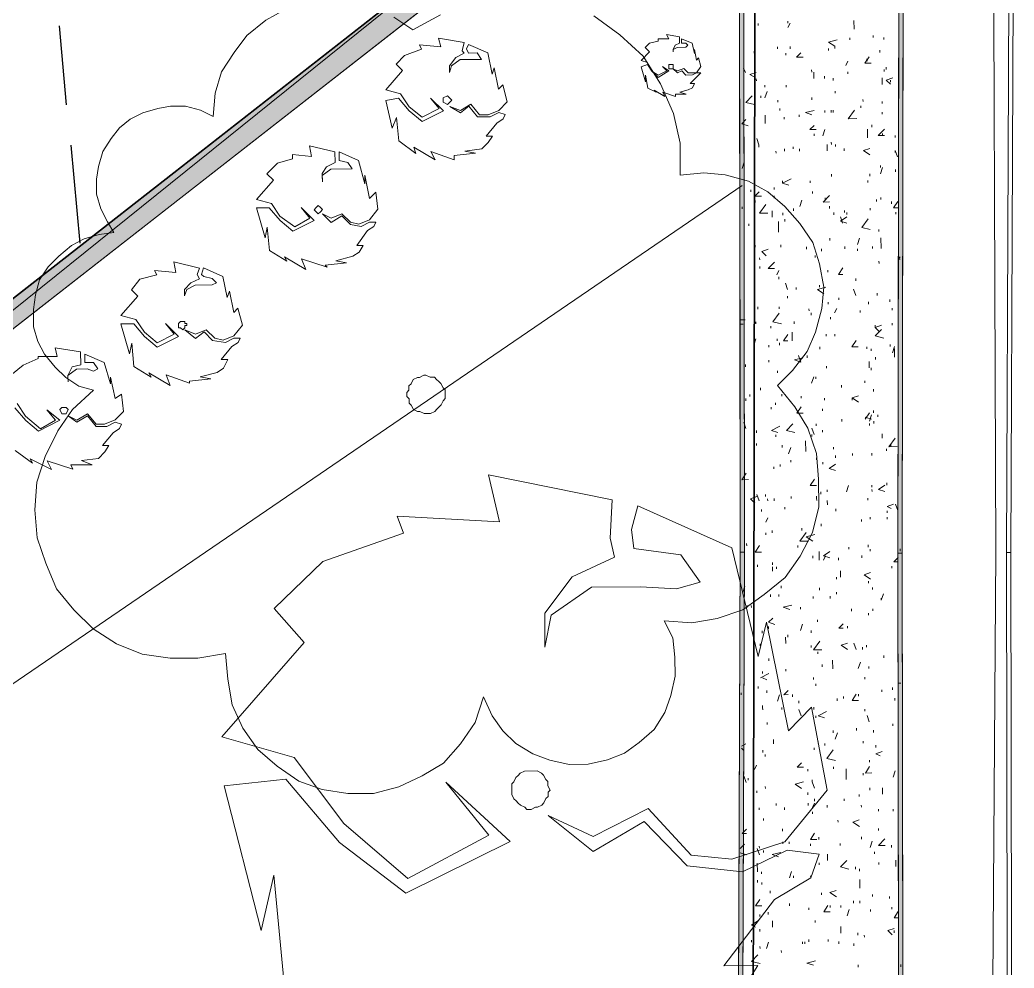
# Model space of a CAD drawing. Header units: inches. Extents: x -5728 to 15181, y 9834 to 15140.
# Drawn here: x 6391.4 to 6764.8, y 13265.7 to 13621.6 of the extents above; entities that cross this region are included whole.
import ezdxf

# ---------------------------------------------------------------- set-up
doc = ezdxf.new("R2010")
doc.units = ezdxf.units.IN
doc.header["$MEASUREMENT"] = 0
doc.linetypes.add('IMPORT-DASHEDX2 _4_', pattern=[0.1125, 0.075, -0.0375])
for name, color, linetype, lineweight in [('PDF_Geometry', 1, 'Continuous', 9), ('PDF_Solid Fills', 1, 'Continuous', 9), ('site plan converted for PDF_dwg', 1, 'Continuous', 9)]:
    doc.layers.add(name, color=color, linetype=linetype, lineweight=lineweight)

# ---------------------------------------------------------------- blocks, each defined once
blk = doc.blocks.new('site plan converted for PDF_dwg-1480341-SITE PLAN')
at = {"layer": 'PDF_Solid Fills'}
for points in [[(4541.72, 3541.8), (4543.32, 3541.8), (4544.92, 3841), (4543.32, 3841), (4542.03, 3599)], [(4600.92, 3541), (4602.52, 3541), (4604.92, 3838.6), (4603.32, 3838.6), (4601.38, 3598.6)], [(4538.52, 3241), (4540.12, 3241), (4543.32, 3541.8), (4541.72, 3541.8), (4538.85, 3271.89)], [(4599.32, 3239.4), (4600.92, 3239.4), (4602.52, 3541), (4600.92, 3541), (4599.49, 3271.49)]]:
    blk.add_hatch(color=147, dxfattribs=at).paths.add_polyline_path(points, flags=0)
at = {"layer": 'PDF_Solid Fills', "lineweight": 15}
for points in [[(3947.32, 3390.6), (3961.72, 3390.6), (4472.12, 3795.4), (4010.06, 3438.99)], [(3961.72, 3390.6), (4472.12, 3795.4), (4487.32, 3795.4), (4024.43, 3438.9)]]:
    blk.add_hatch(color=155, dxfattribs=at).paths.add_polyline_path(points, flags=0)
at = {"layer": 'PDF_Geometry', "color": 165, "lineweight": 25}
for p, q in [((4287.32, 3741), (4289.72, 3711.4)), ((4291.32, 3696.2), (4294.52, 3659.4))]:
    blk.add_line(p, q, dxfattribs=at)
at = {"layer": 'PDF_Geometry', "color": 155, "lineweight": 15}
for p, q in [((4560.92, 3741), (4560.92, 3740.2)), ((4585.72, 3737.8), (4585.72, 3741)), ((4549.72, 3740.2), (4549.72, 3739.4)), ((4560.92, 3738.6), (4561.72, 3740.2)), ((4584.12, 3734.6), (4584.12, 3733.8)), ((4592.92, 3735.4), (4592.92, 3734.6)), ((4596.92, 3734.6), (4596.92, 3733.8)), ((4548.12, 3729.8), (4548.12, 3729)), ((4556.92, 3731.4), (4556.92, 3730.6)), ((4561.72, 3731.4), (4561.72, 3730.6)), ((4576.12, 3730.6), (4576.12, 3729.8)), ((4595.32, 3729.8), (4595.32, 3729)), ((4560.12, 3729), (4560.12, 3728.2)), ((4582.52, 3724.2), (4583.32, 3725.8)), ((4590.52, 3726.6), (4590.52, 3725.8)), ((4544.92, 3721.8), (4544.12, 3723.4)), ((4569.72, 3722.6), (4569.72, 3721.8)), ((4596.92, 3722.6), (4596.92, 3721.8)), ((4597.72, 3723.4), (4597.72, 3722.6)), ((4548.92, 3719.4), (4548.92, 3718.6)), ((4570.52, 3719.4), (4570.52, 3721.8)), ((4574.52, 3720.2), (4574.52, 3719.4)), ((4577.72, 3719.4), (4577.72, 3718.6)), ((4583.32, 3721.8), (4583.32, 3721)), ((4596.12, 3717), (4596.12, 3719.4)), ((4599.32, 3718.6), (4599.32, 3717.8)), ((4552.12, 3717), (4552.12, 3716.2)), ((4552.12, 3712.2), (4552.92, 3714.6)), ((4560.12, 3717), (4560.12, 3716.2)), ((4578.52, 3714.6), (4578.52, 3713.8)), ((4550.52, 3713), (4550.52, 3712.2)), ((4556.92, 3711.4), (4556.92, 3710.6)), ((4569.72, 3712.2), (4569.72, 3711.4)), ((4588.92, 3711.4), (4588.92, 3710.6)), ((4557.72, 3708.2), (4557.72, 3707.4)), ((4574.52, 3707.4), (4574.52, 3706.6)), ((4576.92, 3707.4), (4576.92, 3706.6)), ((4577.72, 3707.4), (4577.72, 3706.6)), ((4588.12, 3709), (4588.12, 3708.2)), ((4596.12, 3710.6), (4596.12, 3709.8)), ((4552.12, 3702.6), (4552.12, 3705.8)), ((4559.32, 3705), (4559.32, 3704.2)), ((4564.92, 3705.8), (4564.92, 3705)), ((4596.12, 3706.6), (4596.12, 3705.8)), ((4573.72, 3697.8), (4574.52, 3700.2)), ((4590.52, 3697), (4590.52, 3700.2)), ((4592.12, 3701.8), (4592.12, 3701)), ((4570.52, 3698.6), (4570.52, 3697.8)), ((4596.12, 3698.6), (4596.12, 3697.8)), ((4600.92, 3697.8), (4600.92, 3697)), ((4556.12, 3692.2), (4556.12, 3691.4)), ((4559.32, 3693), (4559.32, 3692.2)), ((4562.52, 3693.8), (4562.52, 3693)), ((4564.92, 3693), (4564.92, 3692.2)), ((4575.32, 3692.2), (4575.32, 3694.6)), ((4576.92, 3695.4), (4576.92, 3694.6)), ((4578.52, 3694.6), (4578.52, 3693.8)), ((4581.72, 3693), (4581.72, 3692.2)), ((4543.32, 3685.8), (4544.12, 3688.2)), ((4595.32, 3686.6), (4595.32, 3685.8)), ((4595.32, 3683.4), (4596.12, 3685.8)), ((4600.92, 3685), (4600.92, 3684.2)), ((4558.52, 3681), (4558.52, 3680.2)), ((4568.92, 3681), (4568.92, 3680.2)), ((4576.92, 3683.4), (4576.92, 3682.6)), ((4590.52, 3681), (4590.52, 3680.2)), ((4591.32, 3683.4), (4591.32, 3682.6)), ((4543.32, 3679.4), (3114.52, 2717.8)), ((4546.52, 3677.8), (4546.52, 3677)), ((4555.32, 3678.6), (4555.32, 3677.8)), ((4548.12, 3673.8), (4548.12, 3673)), ((4555.32, 3675.4), (4555.32, 3674.6)), ((4564.92, 3671.4), (4565.72, 3673.8)), ((4569.72, 3677), (4569.72, 3676.2)), ((4574.52, 3674.6), (4574.52, 3673.8)), ((4593.72, 3673.8), (4593.72, 3673)), ((4595.32, 3674.6), (4595.32, 3673.8)), ((4543.32, 3671.4), (4543.32, 3670.6)), ((4554.52, 3667.4), (4554.52, 3669.8)), ((4562.52, 3670.6), (4562.52, 3669.8)), ((4576.12, 3671.4), (4576.12, 3670.6)), ((4581.72, 3669.8), (4581.72, 3669)), ((4591.32, 3670.6), (4591.32, 3669.8)), ((4599.32, 3673), (4599.32, 3672.2)), ((4558.52, 3669), (4558.52, 3668.2)), ((4559.32, 3666.6), (4559.32, 3665.8)), ((4577.72, 3669), (4577.72, 3668.2)), ((4580.92, 3665), (4580.12, 3667.4)), ((4582.52, 3669), (4582.52, 3668.2)), ((4600.92, 3669), (4600.92, 3668.2)), ((4545.72, 3665), (4545.72, 3664.2)), ((4594.52, 3662.6), (4594.52, 3661.8)), ((4576.12, 3659.4), (4576.12, 3658.6)), ((4586.52, 3657), (4587.32, 3659.4)), ((4595.32, 3655.4), (4595.32, 3659.4)), ((4548.12, 3657), (4548.12, 3656.2)), ((4557.72, 3657), (4557.72, 3656.2)), ((4567.32, 3656.2), (4567.32, 3655.4)), ((4572.92, 3655.4), (4572.92, 3654.6)), ((4581.72, 3656.2), (4581.72, 3655.4)), ((4586.52, 3655.4), (4586.52, 3654.6)), ((4592.12, 3656.2), (4592.12, 3655.4)), ((4595.32, 3657.8), (4595.32, 3657)), ((4549.72, 3652.2), (4549.72, 3651.4)), ((4570.52, 3653), (4570.52, 3652.2)), ((4549.72, 3649), (4549.72, 3648.2)), ((4556.12, 3645.8), (4556.92, 3647.4)), ((4575.32, 3647.4), (4575.32, 3646.6)), ((4594.52, 3650.6), (4594.52, 3649.8)), ((4556.92, 3645), (4556.92, 3644.2)), ((4585.72, 3644.2), (4585.72, 3643.4)), ((4560.12, 3640.2), (4559.32, 3642.6)), ((4563.32, 3641), (4563.32, 3640.2)), ((4572.12, 3641.8), (4572.12, 3641)), ((4585.72, 3637.8), (4584.92, 3640.2)), ((4560.12, 3637.8), (4560.12, 3637)), ((4579.32, 3637), (4579.32, 3636.2)), ((4593.72, 3638.6), (4593.72, 3637.8)), ((4598.52, 3636.2), (4598.52, 3635.4)), ((4548.92, 3633.8), (4548.92, 3633)), ((4556.92, 3633.8), (4556.92, 3633)), ((4568.12, 3633), (4568.12, 3632.2)), ((4575.32, 3635.4), (4575.32, 3634.6)), ((4577.72, 3631.4), (4578.52, 3633)), ((4590.52, 3635.4), (4590.52, 3634.6)), ((4599.32, 3633), (4599.32, 3632.2)), ((4542.52, 3629), (4544.12, 3629)), ((4568.92, 3631.4), (4568.92, 3630.6)), ((4576.12, 3629.8), (4576.12, 3629)), ((4587.32, 3632.2), (4587.32, 3631.4)), ((4542.52, 3627.4), (4543.32, 3627.4)), ((4548.12, 3628.2), (4548.12, 3627.4)), ((4553.72, 3626.6), (4553.72, 3625.8)), ((4562.52, 3628.2), (4562.52, 3627.4)), ((4592.92, 3626.6), (4592.92, 3625.8)), ((4599.32, 3627.4), (4599.32, 3626.6)), ((4547.32, 3619.4), (4548.12, 3621.8)), ((4556.12, 3621.8), (4556.12, 3621)), ((4561.72, 3621), (4561.72, 3624.2)), ((4574.52, 3623.4), (4574.52, 3622.6)), ((4577.72, 3623.4), (4577.72, 3622.6)), ((4552.92, 3619.4), (4552.92, 3618.6)), ((4556.92, 3620.2), (4556.92, 3619.4)), ((4572.12, 3618.6), (4572.12, 3617.8)), ((4589.72, 3618.6), (4589.72, 3617.8)), ((4591.32, 3617.8), (4591.32, 3617)), ((4598.52, 3619.4), (4598.52, 3618.6)), ((4599.32, 3616.2), (4600.12, 3618.6)), ((4600.12, 3614.6), (4600.12, 3617.8)), ((4552.92, 3613.8), (4552.92, 3613)), ((4567.32, 3615.4), (4567.32, 3614.6)), ((4592.92, 3614.6), (4592.92, 3613.8)), ((4544.12, 3612.2), (4544.12, 3611.4)), ((4574.52, 3611.4), (4574.52, 3610.6)), ((4590.52, 3610.6), (4590.52, 3613)), ((4591.32, 3610.6), (4591.32, 3609.8)), ((4556.12, 3609.8), (4556.12, 3609)), ((4568.92, 3605), (4569.72, 3607.4)), ((4570.52, 3607.4), (4570.52, 3606.6)), ((4549.72, 3603.4), (4549.72, 3602.6)), ((4580.12, 3604.2), (4580.12, 3603.4)), ((4588.92, 3605.8), (4588.92, 3605)), ((4592.12, 3602.6), (4592.12, 3601.8)), ((4544.12, 3599.4), (4544.12, 3598.6)), ((4545.72, 3601), (4545.72, 3600.2)), ((4557.72, 3601), (4557.72, 3600.2)), ((4564.92, 3600.2), (4564.92, 3599.4)), ((4573.72, 3599.4), (4573.72, 3598.6)), ((4584.12, 3599.4), (4584.12, 3598.6)), ((4553.72, 3596.2), (4553.72, 3595.4)), ((4555.32, 3597.8), (4555.32, 3597)), ((4572.92, 3595.4), (4572.92, 3594.6)), ((4580.12, 3591.4), (4580.12, 3590.6)), ((4588.92, 3591.4), (4590.52, 3593.8)), ((4588.92, 3592.2), (4591.32, 3591.4)), ((4590.52, 3590.6), (4591.32, 3593)), ((4592.12, 3594.6), (4592.12, 3593.8)), ((4593.72, 3593), (4593.72, 3592.2)), ((4544.12, 3588.2), (4543.32, 3590.6)), ((4569.72, 3585.8), (4568.92, 3588.2)), ((4570.52, 3589.8), (4570.52, 3589)), ((4590.52, 3589.8), (4590.52, 3589)), ((4592.12, 3590.6), (4592.12, 3589.8)), ((4548.12, 3587.4), (4548.12, 3586.6)), ((4555.32, 3585.8), (4555.32, 3585)), ((4568.92, 3585.8), (4568.92, 3585)), ((4572.92, 3587.4), (4572.92, 3586.6)), ((4595.32, 3584.2), (4595.32, 3585.8)), ((4548.12, 3582.6), (4548.12, 3581.8)), ((4557.72, 3581.8), (4557.72, 3581)), ((4560.12, 3578.6), (4560.92, 3581)), ((4566.52, 3579.4), (4566.52, 3583.4)), ((4576.92, 3581), (4576.92, 3580.2)), ((4596.92, 3580.2), (4596.92, 3579.4)), ((4598.52, 3581.8), (4598.52, 3581)), ((4570.52, 3577), (4570.52, 3576.2)), ((4577.72, 3577.8), (4577.72, 3577)), ((4584.12, 3578.6), (4584.12, 3577.8)), ((4591.32, 3578.6), (4591.32, 3577.8)), ((4554.52, 3573.8), (4554.52, 3573)), ((4556.92, 3574.6), (4556.92, 3573.8)), ((4560.92, 3576.2), (4560.92, 3575.4)), ((4572.92, 3575.4), (4572.92, 3574.6)), ((4581.72, 3564.2), (4582.52, 3566.6)), ((4591.32, 3566.6), (4591.32, 3565.8)), ((4596.92, 3567.4), (4596.92, 3566.6)), ((4548.92, 3561), (4548.12, 3563.4)), ((4551.32, 3563.4), (4551.32, 3562.6)), ((4552.12, 3561.8), (4552.12, 3561)), ((4554.52, 3561.8), (4554.52, 3561)), ((4560.92, 3562.6), (4560.92, 3561.8)), ((4572.12, 3564.2), (4572.12, 3563.4)), ((4574.52, 3565), (4574.52, 3564.2)), ((4589.72, 3561.8), (4589.72, 3561)), ((4591.32, 3565), (4591.32, 3564.2)), ((4549.72, 3557.8), (4549.72, 3557)), ((4558.52, 3558.6), (4558.52, 3557.8)), ((4574.52, 3559.4), (4574.52, 3561)), ((4577.72, 3557.8), (4577.72, 3557)), ((4600.92, 3557), (4600.12, 3559.4)), ((4551.32, 3553), (4552.12, 3554.6)), ((4590.52, 3554.6), (4590.52, 3553.8)), ((4596.92, 3557), (4596.92, 3556.2)), ((4596.92, 3554.6), (4596.92, 3553.8)), ((4564.92, 3550.6), (4564.92, 3549.8)), ((4572.12, 3552.2), (4572.12, 3551.4)), ((4587.32, 3553.8), (4587.32, 3553)), ((4551.32, 3549), (4551.32, 3548.2)), ((4553.72, 3549.8), (4553.72, 3549)), ((4544.12, 3545), (4544.12, 3544.2)), ((4563.32, 3544.2), (4563.32, 3543.4)), ((4582.52, 3543.4), (4582.52, 3542.6)), ((4589.72, 3544.2), (4589.72, 3543.4)), ((4568.92, 3540.2), (4568.92, 3539.4)), ((4571.32, 3538.6), (4571.32, 3541.8)), ((4571.32, 3540.2), (4571.32, 3539.4)), ((4572.92, 3538.6), (4573.72, 3540.2)), ((4578.52, 3539.4), (4578.52, 3538.6)), ((4587.32, 3540.2), (4587.32, 3539.4)), ((4590.52, 3542.6), (4590.52, 3541.8)), ((4600.92, 3542.6), (4600.92, 3541.8)), ((4601.72, 3542.6), (4601.72, 3541.8)), ((4548.12, 3537), (4548.12, 3536.2)), ((4553.72, 3537.8), (4553.72, 3537)), ((4553.72, 3534.6), (4553.72, 3536.2)), ((4555.32, 3536.2), (4555.32, 3535.4)), ((4598.52, 3536.2), (4598.52, 3535.4)), ((4577.72, 3532.2), (4577.72, 3531.4)), ((4579.32, 3532.2), (4579.32, 3534.6)), ((4542.52, 3526.6), (4543.32, 3529)), ((4556.92, 3529), (4556.92, 3528.2)), ((4571.32, 3528.2), (4571.32, 3527.4)), ((4589.72, 3530.6), (4589.72, 3529.8)), ((4591.32, 3528.2), (4591.32, 3527.4)), ((4552.92, 3525.8), (4552.92, 3525)), ((4556.12, 3525.8), (4556.12, 3525)), ((4568.92, 3525), (4568.92, 3524.2)), ((4575.32, 3525), (4575.32, 3524.2)), ((4577.72, 3526.6), (4577.72, 3525.8)), ((4544.12, 3521.8), (4544.12, 3521)), ((4545.72, 3521.8), (4545.72, 3521)), ((4564.12, 3521), (4564.12, 3520.2)), ((4583.32, 3520.2), (4583.32, 3519.4)), ((4589.72, 3518.6), (4589.72, 3517.8)), ((4591.32, 3520.2), (4591.32, 3519.4)), ((4552.12, 3513.8), (4552.12, 3513)), ((4564.12, 3512.2), (4564.92, 3514.6)), ((4581.72, 3513.8), (4581.72, 3513)), ((4549.72, 3512.2), (4549.72, 3511.4)), ((4558.52, 3507.4), (4558.52, 3509.8)), ((4559.32, 3510.6), (4559.32, 3509.8)), ((4568.12, 3512.2), (4568.12, 3511.4)), ((4548.92, 3507.4), (4548.92, 3506.6)), ((4568.12, 3506.6), (4568.12, 3505.8)), ((4584.92, 3505), (4584.12, 3507.4)), ((4587.32, 3505.8), (4587.32, 3505)), ((4588.92, 3506.6), (4588.92, 3505.8)), ((4552.12, 3501.8), (4552.12, 3501)), ((4570.52, 3504.2), (4570.52, 3503.4)), ((4595.32, 3502.6), (4595.32, 3501.8)), ((4572.12, 3499.4), (4572.12, 3498.6)), ((4576.12, 3497.8), (4576.12, 3501)), ((4585.72, 3497.8), (4586.52, 3500.2)), ((4589.72, 3498.6), (4589.72, 3497.8)), ((4548.92, 3494.6), (4552.12, 3496.2)), ((4549.72, 3497), (4549.72, 3496.2)), ((4549.72, 3494.6), (4551.32, 3493.8)), ((4558.52, 3497.8), (4558.52, 3497)), ((4568.92, 3494.6), (4568.92, 3493.8)), ((4588.12, 3494.6), (4588.12, 3493.8)), ((4548.12, 3491.4), (4548.12, 3490.6)), ((4569.72, 3492.2), (4569.72, 3491.4)), ((4598.52, 3490.6), (4598.52, 3489.8)), ((4541.72, 3489), (4541.72, 3488.2)), ((4551.32, 3489.8), (4551.32, 3489)), ((4555.32, 3485.8), (4556.12, 3488.2)), ((4560.92, 3488.2), (4560.92, 3487.4)), ((4580.12, 3487.4), (4580.12, 3486.6)), ((4585.72, 3488.2), (4585.72, 3487.4)), ((4594.52, 3489.8), (4594.52, 3489)), ((4556.92, 3483.4), (4556.92, 3482.6)), ((4563.32, 3485.8), (4563.32, 3485)), ((4568.92, 3483.4), (4568.92, 3482.6)), ((4577.72, 3486.6), (4577.72, 3485.8)), ((4599.32, 3486.6), (4599.32, 3485.8)), ((4564.12, 3480.2), (4563.32, 3482.6)), ((4569.72, 3480.2), (4569.72, 3479.4)), ((4589.72, 3477.8), (4588.92, 3480.2)), ((4551.32, 3477.8), (4551.32, 3477)), ((4598.52, 3477), (4598.52, 3476.2)), ((4576.12, 3474.6), (4576.12, 3473.8)), ((4576.92, 3471.4), (4577.72, 3473.8)), ((4584.92, 3475.4), (4584.92, 3474.6)), ((4591.32, 3474.6), (4591.32, 3473.8)), ((4541.72, 3469), (4543.32, 3469.8)), ((4541.72, 3468.2), (4542.52, 3467.4)), ((4568.92, 3468.2), (4568.92, 3467.4)), ((4570.52, 3470.6), (4570.52, 3469.8)), ((4572.92, 3469.8), (4572.92, 3469)), ((4587.32, 3470.6), (4587.32, 3469.8)), ((4592.12, 3469), (4592.12, 3468.2)), ((4542.52, 3462.6), (4542.52, 3465.8)), ((4549.72, 3467.4), (4549.72, 3466.6)), ((4550.52, 3465.8), (4550.52, 3465)), ((4546.52, 3460.2), (4547.32, 3461.8)), ((4576.12, 3461), (4576.12, 3460.2)), ((4589.72, 3463.4), (4589.72, 3462.6)), ((4543.32, 3455.4), (4542.52, 3457.8)), ((4544.12, 3457), (4544.12, 3456.2)), ((4566.52, 3460.2), (4566.52, 3459.4)), ((4580.92, 3456.2), (4580.92, 3460.2)), ((4587.32, 3458.6), (4587.32, 3457.8)), ((4598.52, 3457), (4599.32, 3459.4)), ((4550.52, 3453.8), (4550.52, 3453)), ((4547.32, 3452.2), (4547.32, 3451.4)), ((4566.52, 3451.4), (4566.52, 3450.6)), ((4585.72, 3450.6), (4585.72, 3449.8)), ((4589.72, 3453), (4589.72, 3452.2)), ((4594.52, 3450.6), (4594.52, 3453)), ((4548.12, 3445.8), (4548.12, 3445)), ((4554.52, 3447.4), (4554.52, 3446.6)), ((4557.72, 3445.8), (4557.72, 3445)), ((4566.52, 3447.4), (4566.52, 3446.6)), ((4568.12, 3445.8), (4568.92, 3447.4)), ((4568.92, 3449), (4568.92, 3448.2)), ((4573.72, 3446.6), (4573.72, 3445.8)), ((4580.12, 3449), (4580.12, 3448.2)), ((4586.52, 3446.6), (4586.52, 3445.8)), ((4568.12, 3444.2), (4568.12, 3443.4)), ((4592.92, 3445), (4592.92, 3444.2)), ((4598.52, 3445), (4598.52, 3444.2)), ((4549.72, 3441.8), (4549.72, 3441)), ((4577.72, 3441), (4577.72, 3440.2)), ((4556.92, 3437.8), (4556.92, 3437)), ((4570.52, 3434.6), (4570.52, 3433.8)), ((4586.52, 3434.6), (4586.52, 3433.8)), ((4592.92, 3437.8), (4592.92, 3437)), ((4540.92, 3430.6), (4542.52, 3432.2)), ((4548.12, 3431.4), (4548.12, 3430.6)), ((4556.92, 3433), (4556.92, 3432.2)), ((4559.32, 3433), (4559.32, 3432.2)), ((4567.32, 3432.2), (4567.32, 3431.4)), ((4578.52, 3432.2), (4578.52, 3431.4)), ((4589.72, 3430.6), (4590.52, 3433)), ((4597.72, 3431.4), (4597.72, 3430.6)), ((4540.92, 3429), (4543.32, 3428.2)), ((4548.12, 3428.2), (4547.32, 3430.6)), ((4549.72, 3429.8), (4549.72, 3429)), ((4573.72, 3425.8), (4573.72, 3428.2)), ((4591.32, 3429), (4591.32, 3428.2)), ((4547.32, 3421.8), (4547.32, 3425)), ((4570.52, 3425), (4570.52, 3424.2)), ((4584.12, 3423.4), (4584.12, 3422.6)), ((4592.92, 3425), (4592.92, 3424.2)), ((4599.32, 3423.4), (4599.32, 3425.8)), ((4548.92, 3421.8), (4548.92, 3421)), ((4559.32, 3419.4), (4560.12, 3421.8)), ((4560.92, 3420.2), (4560.92, 3419.4)), ((4567.32, 3420.2), (4567.32, 3419.4)), ((4585.72, 3422.6), (4585.72, 3421.8)), ((4547.32, 3418.6), (4547.32, 3417.8)), ((4548.92, 3417.8), (4548.92, 3417)), ((4585.72, 3415.4), (4585.72, 3418.6)), ((4552.12, 3414.6), (4552.12, 3413.8)), ((4571.32, 3413.8), (4571.32, 3413)), ((4590.52, 3413), (4590.52, 3412.2)), ((4596.92, 3412.2), (4596.92, 3411.4)), ((4559.32, 3409.8), (4559.32, 3409)), ((4574.52, 3409), (4574.52, 3408.2)), ((4578.52, 3409), (4578.52, 3408.2)), ((4583.32, 3410.6), (4583.32, 3409.8)), ((4585.72, 3410.6), (4585.72, 3409.8)), ((4548.12, 3405.8), (4548.12, 3405)), ((4551.32, 3406.6), (4551.32, 3405.8)), ((4566.52, 3408.2), (4566.52, 3407.4)), ((4580.92, 3405), (4581.72, 3407.4)), ((4589.72, 3407.4), (4589.72, 3406.6)), ((4597.72, 3408.2), (4597.72, 3407.4)), ((4552.92, 3401), (4552.92, 3403.4)), ((4568.92, 3403.4), (4568.92, 3402.6)), ((4578.52, 3398.6), (4578.52, 3401)), ((4548.12, 3400.2), (4548.12, 3399.4)), ((4584.92, 3398.6), (4584.92, 3397.8)), ((4587.32, 3397.8), (4587.32, 3397)), ((4598.52, 3399.4), (4598.52, 3398.6)), ((4544.92, 3396.2), (4544.92, 3395.4)), ((4548.12, 3393.8), (4548.12, 3393)), ((4550.52, 3393), (4551.32, 3395.4)), ((4564.12, 3395.4), (4564.12, 3394.6)), ((4564.92, 3395.4), (4564.92, 3394.6)), ((4566.52, 3396.2), (4566.52, 3395.4)), ((4573.72, 3396.2), (4573.72, 3395.4)), ((4577.72, 3395.4), (4577.72, 3394.6)), ((4583.32, 3394.6), (4583.32, 3393.8)), ((4541.72, 3392.2), (4541.72, 3391.4)), ((4556.12, 3392.2), (4556.12, 3391.4)), ((4584.92, 3386.6), (4584.92, 3385.8)), ((4600.92, 3386.6), (4600.92, 3385.8))]:
    blk.add_line(p, q, dxfattribs=at)
at = {"layer": 'PDF_Geometry', "color": 157, "lineweight": 35, "flags": 128}
blk.add_lwpolyline([(1834.52, 362.6), (4520.12, 325), (4553.72, 4365.8), (4155.32, 4561), (679.32, 1833.8)], close=True, dxfattribs=at)
at = {"layer": 'PDF_Geometry', "color": 155, "lineweight": 15, "flags": 128}
for points in [[(4592.92, 2442.6), (4603.32, 2449), (4612.92, 2457.8), (4620.12, 2468.2), (4624.92, 2480.2), (4626.52, 2492.2), (4628.92, 2640.2), (4632.92, 2938.6), (4633.72, 3253.8), (4637.72, 3541), (4638.52, 3842.6), (4640.12, 4138.6), (4641.72, 4377.8), (4640.92, 4393), (4637.72, 4407.4), (4632.92, 4421), (4626.52, 4431.4), (4617.72, 4441.8), (4608.12, 4449.8), (4597.72, 4456.2), (4591.32, 4460.2), (4574.52, 4467.4), (4553.72, 4471.4)], [(4430.52, 3744.2), (4420.12, 3738.6), (4412.92, 3743.4)], [(4372.12, 3746.6), (4364.92, 3742.6), (4357.72, 3737), (4352.92, 3730.6), (4348.12, 3723.4), (4345.72, 3715.4), (4344.92, 3706.6), (4340.12, 3709), (4334.52, 3710.6), (4328.92, 3710.6), (4324.12, 3709.8), (4318.52, 3708.2), (4313.72, 3705.8), (4309.72, 3702.6), (4306.52, 3698.6), (4303.32, 3693.8), (4301.72, 3688.2), (4300.92, 3683.4), (4300.92, 3677.8), (4302.52, 3672.2), (4304.92, 3667.4), (4307.32, 3663.4), (4301.72, 3662.6), (4296.12, 3661), (4291.32, 3658.6), (4286.52, 3654.6), (4282.52, 3650.6), (4279.32, 3645.8), (4277.72, 3640.2), (4276.92, 3634.6), (4276.92, 3628.2), (4278.52, 3622.6), (4280.92, 3617.8), (4284.92, 3613), (4288.92, 3609), (4293.72, 3605.8), (4299.32, 3604.2), (4291.32, 3597), (4285.72, 3589), (4280.92, 3579.4), (4277.72, 3569.8), (4276.92, 3559.4), (4277.72, 3549), (4280.92, 3539.4), (4284.92, 3529.8), (4291.32, 3521.8), (4298.52, 3514.6), (4307.32, 3509), (4316.92, 3505), (4327.32, 3503.4), (4337.72, 3503.4), (4348.12, 3505), (4348.92, 3495.4), (4350.52, 3485.8), (4354.52, 3477), (4360.12, 3469), (4367.32, 3462.6), (4375.32, 3457), (4384.12, 3453.8), (4393.72, 3452.2), (4403.32, 3452.2), (4412.92, 3454.6), (4421.72, 3458.6), (4429.72, 3463.4), (4436.12, 3470.6), (4441.72, 3478.6), (4444.92, 3488.2), (4448.12, 3481), (4452.12, 3475.4), (4456.92, 3470.6), (4463.32, 3466.6), (4469.72, 3464.2), (4476.92, 3462.6), (4484.12, 3462.6), (4491.32, 3464.2), (4497.72, 3466.6), (4503.32, 3470.6), (4508.92, 3475.4), (4512.92, 3481.8), (4515.32, 3488.2), (4516.92, 3495.4), (4516.92, 3502.6), (4516.12, 3509.8), (4512.92, 3516.2), (4523.32, 3515.4), (4532.92, 3517), (4542.52, 3520.2), (4550.52, 3525.8), (4558.52, 3532.2), (4564.12, 3540.2), (4568.92, 3549), (4571.32, 3558.6), (4571.32, 3569), (4570.52, 3578.6), (4567.32, 3588.2), (4562.52, 3596.2), (4556.12, 3604.2), (4561.72, 3609.8), (4567.32, 3617), (4570.52, 3624.2), (4572.92, 3633), (4573.72, 3641), (4572.12, 3649.8), (4569.72, 3657.8), (4564.92, 3665), (4559.32, 3671.4), (4552.92, 3677), (4545.72, 3681), (4536.92, 3683.4), (4528.92, 3684.2), (4520.12, 3683.4), (4520.12, 3695.4), (4517.72, 3706.6), (4512.92, 3717.8), (4506.52, 3728.2), (4497.72, 3736.2), (4488.12, 3743.4)], [(4578.52, 3730.6), (4578.52, 3731.4), (4576.12, 3733), (4579.32, 3733.8)], [(4566.52, 3727.4), (4564.12, 3727.4), (4565.72, 3729)], [(4592.12, 3725), (4589.72, 3725), (4591.32, 3727.4)], [(4548.12, 3720.2), (4546.52, 3721), (4548.92, 3721.8)], [(4599.32, 3717), (4597.72, 3718.6), (4600.12, 3719.4)], [(4548.12, 3709.8), (4544.92, 3710.6), (4547.32, 3713)], [(4569.72, 3705.8), (4567.32, 3706.6), (4570.52, 3707.4)], [(4586.52, 3704.2), (4583.32, 3704.2), (4585.72, 3707.4)], [(4545.72, 3701.8), (4543.32, 3702.6), (4544.92, 3704.2)], [(4571.32, 3700.2), (4568.92, 3700.2), (4570.52, 3701.8)], [(4596.92, 3697.8), (4594.52, 3697.8), (4596.92, 3700.2)], [(4549.72, 3693.8), (4549.72, 3694.6), (4548.92, 3697)], [(4591.32, 3690.6), (4588.92, 3692.2), (4591.32, 3693)], [(4601.72, 3689.8), (4600.92, 3692.2), (4600.92, 3691.4)], [(4560.92, 3679.4), (4558.52, 3680.2), (4561.72, 3681.8)], [(4550.52, 3675.4), (4548.12, 3675.4), (4549.72, 3677)], [(4576.12, 3673), (4573.72, 3673), (4576.12, 3675.4)], [(4552.92, 3669), (4549.72, 3669), (4552.12, 3672.2)], [(4601.72, 3670.6), (4600.12, 3670.6), (4601.72, 3673)], [(4582.52, 3665), (4580.12, 3665.8), (4582.52, 3667.4)], [(4591.32, 3662.6), (4588.12, 3663.4), (4590.52, 3666.6)], [(4556.92, 3661.8), (4556.92, 3665), (4556.92, 3665.8)], [(4552.12, 3653), (4550.52, 3654.6), (4552.92, 3655.4)], [(4602.52, 3651.4), (4601.72, 3651.4), (4602.52, 3652.2)], [(4555.32, 3648.2), (4552.92, 3648.2), (4555.32, 3650.6)], [(4580.92, 3645.8), (4579.32, 3645.8), (4580.92, 3648.2)], [(4573.72, 3638.6), (4571.32, 3640.2), (4574.52, 3641)], [(4557.72, 3627.4), (4554.52, 3628.2), (4556.92, 3631.4)], [(4594.52, 3624.2), (4592.92, 3625.8), (4595.32, 3626.6)], [(4596.12, 3621.8), (4592.92, 3622.6), (4595.32, 3625)], [(4560.12, 3621), (4558.52, 3621), (4560.12, 3623.4)], [(4270.52, 3599.4), (4273.72, 3594.6), (4279.32, 3589.8), (4284.92, 3593), (4281.72, 3597), (4286.52, 3593), (4278.52, 3589), (4273.72, 3593), (4269.72, 3597.8)], [(4269.72, 3581.8), (4276.12, 3577), (4275.32, 3578.6), (4283.32, 3574.6), (4281.72, 3577.8), (4291.32, 3574.6), (4290.52, 3576.2), (4298.52, 3576.2), (4294.52, 3577.8), (4300.92, 3578.6), (4303.32, 3581), (4304.92, 3583.4), (4302.52, 3583.4), (4306.52, 3588.2), (4308.92, 3589.8), (4309.72, 3591.4), (4307.32, 3592.2), (4304.12, 3590.6), (4300.12, 3590.6), (4296.92, 3594.6), (4292.92, 3592.2), (4289.72, 3594.6), (4292.92, 3593), (4296.92, 3595.4), (4300.12, 3591.4), (4303.32, 3591.4), (4307.32, 3593), (4310.52, 3596.2), (4309.72, 3602.6), (4307.32, 3601), (4305.72, 3609), (4305.72, 3606.6), (4303.32, 3614.6), (4296.12, 3617.8), (4296.12, 3614.6), (4299.32, 3614.6), (4300.92, 3612.2), (4299.32, 3611.4), (4296.92, 3612.2), (4292.92, 3612.2), (4289.72, 3609.8), (4289.72, 3607.4), (4289.72, 3609.8), (4291.32, 3613), (4294.52, 3613.8), (4294.52, 3618.6), (4284.92, 3620.2), (4285.72, 3617), (4278.52, 3617), (4278.52, 3616.2), (4272.92, 3613.8), (4268.92, 3610.6)], [(4586.52, 3618.6), (4584.12, 3618.6), (4585.72, 3621)], [(4565.72, 3614.6), (4562.52, 3613.8), (4564.92, 3613), (4564.12, 3615.4)], [(4586.52, 3597.8), (4584.12, 3599.4), (4586.52, 3600.2)], [(4565.72, 3593.8), (4563.32, 3593.8), (4564.92, 3596.2)], [(4556.12, 3586.6), (4553.72, 3587.4), (4556.92, 3589)], [(4562.52, 3586.6), (4559.32, 3587.4), (4561.72, 3589.8)], [(4600.92, 3581), (4597.72, 3581), (4600.12, 3584.2)], [(4577.72, 3572.2), (4575.32, 3573), (4577.72, 3574.6)], [(4538.52, 3373), (4547.32, 3386.6), (4534.52, 3386.6), (4553.72, 3411.4), (4567.32, 3419.4), (4570.52, 3428.2), (4558.52, 3429.8), (4541.72, 3421.8), (4520.92, 3424.2), (4504.92, 3441), (4485.72, 3429.8), (4468.92, 3443.4), (4485.72, 3435.4), (4506.52, 3445.8), (4522.52, 3428.2), (4537.72, 3426.6), (4557.72, 3433), (4573.72, 3452.2), (4568.12, 3483.4), (4559.32, 3474.6), (4551.32, 3515.4), (4548.12, 3502.6), (4538.52, 3543.4), (4503.32, 3559.4), (4500.92, 3550.6), (4501.72, 3543.4), (4519.32, 3541), (4526.52, 3530.6), (4517.72, 3528.2), (4504.12, 3529), (4485.72, 3529), (4470.52, 3518.6), (4468.12, 3506.6), (4468.12, 3519.4), (4478.52, 3533), (4494.52, 3540.2), (4492.92, 3547.4), (4493.72, 3561.8), (4447.32, 3571.4), (4451.32, 3553.8), (4412.92, 3556.2), (4415.32, 3549.8), (4384.92, 3539.4), (4366.52, 3521.8), (4377.72, 3509), (4346.52, 3473.8), (4373.72, 3465.8), (4392.12, 3441), (4416.12, 3420.2), (4446.52, 3436.2), (4430.52, 3456.2), (4454.52, 3433.8), (4415.32, 3414.6), (4390.52, 3433.8), (4370.52, 3457.8), (4347.32, 3455.4), (4360.92, 3401), (4365.72, 3421.8), (4369.72, 3377)], [(4544.92, 3569), (4542.52, 3569), (4544.12, 3571.4)], [(4570.52, 3566.6), (4568.12, 3566.6), (4569.72, 3569)], [(4596.12, 3564.2), (4593.72, 3565), (4596.12, 3566.6)], [(4547.32, 3560.2), (4545.72, 3561.8), (4548.12, 3562.6)], [(4570.52, 3562.6), (4570.52, 3561.8), (4570.52, 3561)], [(4598.52, 3557.8), (4596.92, 3558.6), (4599.32, 3559.4)], [(4567.32, 3545.8), (4564.12, 3545.8), (4566.52, 3549)], [(4568.92, 3545.8), (4566.52, 3547.4), (4569.72, 3548.2)], [(4549.72, 3541.8), (4547.32, 3541.8), (4548.92, 3544.2)], [(4575.32, 3539.4), (4572.92, 3540.2), (4575.32, 3541.8)], [(4600.92, 3537.8), (4599.32, 3537.8), (4600.92, 3539.4)], [(4590.52, 3531.4), (4588.12, 3533), (4590.52, 3533.8)], [(4594.52, 3524.2), (4594.52, 3523.4), (4595.32, 3525.8)], [(4560.12, 3520.2), (4557.72, 3521), (4560.92, 3521.8)], [(4554.52, 3514.6), (4552.12, 3515.4), (4553.72, 3517)], [(4580.12, 3513), (4578.52, 3513), (4580.12, 3514.6)], [(4572.12, 3505), (4568.92, 3505), (4571.32, 3508.2)], [(4581.72, 3505), (4579.32, 3506.6), (4581.72, 3507.4)], [(4559.32, 3488.2), (4557.72, 3488.2), (4559.32, 3489.8)], [(4585.72, 3485.8), (4583.32, 3485.8), (4584.92, 3488.2)], [(4549.72, 3484.2), (4549.72, 3483.4), (4549.72, 3482.6)], [(4572.92, 3479.4), (4570.52, 3480.2), (4573.72, 3481.8)], [(4553.72, 3471.4), (4553.72, 3470.6), (4553.72, 3469.8)], [(4576.92, 3463.4), (4573.72, 3464.2), (4576.12, 3467.4)], [(4593.72, 3465), (4592.12, 3465.8), (4594.52, 3466.6)], [(4564.92, 3461), (4562.52, 3461), (4564.12, 3462.6)], [(4590.52, 3458.6), (4588.12, 3458.6), (4589.72, 3461)], [(4564.12, 3453), (4561.72, 3454.6), (4564.92, 3455.4)], [(4568.92, 3453), (4568.12, 3455.4), (4568.12, 3456.2)], [(4585.72, 3438.6), (4583.32, 3440.2), (4585.72, 3441)], [(4543.32, 3436.2), (4541.72, 3436.2), (4543.32, 3437.8)], [(4569.72, 3433.8), (4567.32, 3433.8), (4568.92, 3436.2)], [(4595.32, 3431.4), (4592.92, 3431.4), (4595.32, 3433.8)], [(4555.32, 3427.4), (4552.92, 3428.2), (4556.12, 3429)], [(4581.72, 3422.6), (4578.52, 3423.4), (4580.92, 3425.8)], [(4576.92, 3412.2), (4574.52, 3413.8), (4576.92, 3414.6)], [(4548.92, 3409), (4546.52, 3409), (4548.12, 3411.4)], [(4574.52, 3406.6), (4572.12, 3406.6), (4573.72, 3409)], [(4600.12, 3404.2), (4598.52, 3404.2), (4600.12, 3406.6)], [(4546.52, 3401), (4544.92, 3401.8), (4547.32, 3403.4)], [(4597.72, 3397.8), (4596.12, 3399.4), (4598.52, 3400.2)], [(4548.12, 3387.4), (4544.92, 3388.2), (4547.32, 3390.6)], [(4568.12, 3386.6), (4565.72, 3387.4), (4568.92, 3388.2)]]:
    blk.add_lwpolyline(points, dxfattribs=at)
for points in [[(3202.52, 2799.4), (3400.12, 2956.2), (3952.92, 3384.2), (4487.32, 3795.4), (4488.12, 3950.6), (4195.32, 4193.8), (4095.32, 4280.2), (4090.52, 4273.8), (4178.52, 4197.8), (4479.32, 3946.6), (4477.72, 3799.4), (3947.32, 3390.6), (3605.72, 3125.8), (3397.72, 2964.2), (3113.72, 2744.2), (3114.52, 2736.2), (3120.12, 2736.2)], [(4443.32, 3692.2), (4439.32, 3693), (4445.72, 3693.8), (4448.12, 3696.2), (4449.72, 3698.6), (4447.32, 3698.6), (4451.32, 3703.4), (4453.72, 3705), (4454.52, 3706.6), (4452.12, 3707.4), (4448.92, 3705.8), (4444.12, 3705.8), (4440.92, 3709.8), (4437.72, 3707.4), (4433.72, 3709.8), (4437.72, 3708.2), (4441.72, 3710.6), (4444.92, 3706.6), (4448.12, 3706.6), (4452.12, 3708.2), (4455.32, 3711.4), (4453.72, 3717.8), (4452.12, 3716.2), (4450.52, 3724.2), (4449.72, 3721.8), (4448.12, 3729.8), (4440.92, 3733), (4440.12, 3731.4), (4440.92, 3729.8), (4444.12, 3729.8), (4445.72, 3727.4), (4437.72, 3727.4), (4434.52, 3725), (4433.72, 3722.6), (4433.72, 3725), (4436.12, 3728.2), (4439.32, 3729.8), (4438.52, 3730.6), (4439.32, 3733.8), (4429.72, 3735.4), (4430.52, 3732.2), (4422.52, 3733), (4423.32, 3731.4), (4416.92, 3729), (4413.72, 3725.8), (4416.12, 3723.4), (4409.72, 3716.2), (4415.32, 3714.6), (4418.52, 3709.8), (4423.32, 3705.8), (4429.72, 3709), (4426.52, 3713), (4431.32, 3708.2), (4423.32, 3704.2), (4418.52, 3708.2), (4414.52, 3713), (4409.72, 3712.2), (4412.12, 3701.8), (4413.72, 3705.8), (4414.52, 3697), (4420.92, 3692.2), (4420.12, 3694.6), (4428.12, 3689.8), (4426.52, 3693), (4435.32, 3689.8), (4435.32, 3691.4)], [(4522.52, 3713.8), (4520.12, 3714.6), (4523.32, 3715.4), (4524.92, 3716.2), (4525.72, 3717.8), (4524.12, 3717.8), (4526.52, 3720.2), (4527.32, 3721), (4528.12, 3721.8), (4526.52, 3721.8), (4524.92, 3721), (4522.52, 3721), (4520.92, 3722.6), (4519.32, 3721.8), (4517.72, 3723.4), (4519.32, 3722.6), (4521.72, 3723.4), (4523.32, 3721.8), (4526.52, 3721.8), (4528.12, 3724.2), (4527.32, 3727.4), (4526.52, 3726.6), (4525.72, 3730.6), (4525.72, 3729), (4524.92, 3733), (4520.92, 3734.6), (4520.92, 3733), (4522.52, 3733), (4523.32, 3732.2), (4522.52, 3731.4), (4519.32, 3731.4), (4517.72, 3730.6), (4517.72, 3729.8), (4517.72, 3730.6), (4518.52, 3732.2), (4520.12, 3733), (4520.12, 3735.4), (4515.32, 3736.2), (4516.12, 3734.6), (4512.12, 3734.6), (4512.12, 3733.8), (4508.92, 3733), (4507.32, 3731.4), (4508.92, 3729.8), (4505.72, 3726.6), (4508.12, 3725.8), (4509.72, 3722.6), (4512.12, 3721), (4515.32, 3722.6), (4513.72, 3724.2), (4516.12, 3722.6), (4512.12, 3720.2), (4509.72, 3722.6), (4508.12, 3725), (4505.72, 3724.2), (4507.32, 3718.6), (4507.32, 3721), (4508.12, 3716.2), (4511.32, 3714.6), (4510.52, 3715.4), (4514.52, 3713), (4513.72, 3714.6), (4518.52, 3713), (4518.52, 3713.8)], [(4517.72, 3724.2), (4517.72, 3725), (4516.12, 3725), (4516.12, 3723.4), (4517.72, 3723.4)], [(4434.52, 3712.2), (4433.72, 3713), (4432.92, 3713.8), (4431.32, 3713), (4431.32, 3711.4), (4432.92, 3710.6), (4433.72, 3711.4)], [(4394.52, 3651.4), (4390.52, 3652.2), (4396.92, 3653.8), (4399.32, 3655.4), (4400.92, 3657.8), (4398.52, 3657.8), (4402.52, 3663.4), (4404.92, 3665), (4405.72, 3666.6), (4403.32, 3666.6), (4400.12, 3665), (4396.12, 3665.8), (4392.92, 3669), (4388.92, 3666.6), (4385.72, 3669.8), (4388.92, 3668.2), (4392.92, 3669.8), (4396.12, 3666.6), (4399.32, 3665.8), (4403.32, 3667.4), (4406.52, 3671.4), (4405.72, 3677.8), (4403.32, 3675.4), (4401.72, 3684.2), (4401.72, 3681), (4399.32, 3689.8), (4392.12, 3693), (4392.12, 3689.8), (4395.32, 3689), (4396.92, 3686.6), (4388.92, 3686.6), (4385.72, 3684.2), (4385.72, 3681.8), (4385.72, 3685), (4387.32, 3687.4), (4390.52, 3689), (4390.52, 3693), (4380.92, 3695.4), (4381.72, 3691.4), (4374.52, 3692.2), (4374.52, 3690.6), (4368.92, 3689), (4364.92, 3685), (4367.32, 3682.6), (4360.92, 3675.4), (4366.52, 3673.8), (4369.72, 3669), (4375.32, 3665), (4380.92, 3668.2), (4377.72, 3672.2), (4382.52, 3667.4), (4374.52, 3663.4), (4369.72, 3667.4), (4365.72, 3672.2), (4360.92, 3672.2), (4364.12, 3661), (4364.92, 3665), (4365.72, 3656.2), (4372.12, 3652.2), (4371.32, 3653.8), (4379.32, 3649), (4377.72, 3653), (4387.32, 3649.8), (4386.52, 3650.6)], [(4385.72, 3671.4), (4384.92, 3672.2), (4384.12, 3673), (4383.32, 3672.2), (4382.52, 3671.4), (4383.32, 3670.6), (4384.12, 3669.8), (4384.92, 3670.6)], [(4343.32, 3608.2), (4339.32, 3609), (4345.72, 3610.6), (4348.12, 3612.2), (4349.72, 3615.4), (4347.32, 3615.4), (4351.32, 3620.2), (4353.72, 3621.8), (4354.52, 3623.4), (4352.12, 3623.4), (4348.92, 3621.8), (4344.12, 3622.6), (4340.92, 3625.8), (4337.72, 3623.4), (4333.72, 3626.6), (4337.72, 3625), (4341.72, 3626.6), (4344.92, 3623.4), (4348.12, 3622.6), (4352.12, 3624.2), (4355.32, 3628.2), (4353.72, 3634.6), (4352.12, 3633), (4350.52, 3641), (4349.72, 3638.6), (4348.12, 3646.6), (4340.92, 3649.8), (4340.12, 3647.4), (4340.92, 3646.6), (4344.12, 3645.8), (4345.72, 3644.2), (4344.12, 3643.4), (4337.72, 3643.4), (4334.52, 3641.8), (4333.72, 3639.4), (4333.72, 3641.8), (4336.12, 3644.2), (4339.32, 3645.8), (4338.52, 3647.4), (4339.32, 3649.8), (4329.72, 3652.2), (4330.52, 3648.2), (4322.52, 3649), (4323.32, 3647.4), (4316.92, 3645.8), (4313.72, 3641.8), (4316.12, 3639.4), (4309.72, 3632.2), (4315.32, 3630.6), (4318.52, 3625.8), (4323.32, 3621.8), (4329.72, 3625), (4326.52, 3629), (4331.32, 3624.2), (4323.32, 3620.2), (4318.52, 3624.2), (4314.52, 3629), (4309.72, 3629), (4312.92, 3617.8), (4313.72, 3621.8), (4314.52, 3613), (4320.92, 3609), (4320.12, 3610.6), (4328.12, 3605.8), (4326.52, 3609.8), (4335.32, 3606.6), (4335.32, 3607.4)], [(4334.52, 3628.2), (4334.52, 3629), (4333.72, 3629), (4333.72, 3629.8), (4332.12, 3629.8), (4331.32, 3629), (4331.32, 3627.4), (4332.12, 3627.4), (4332.92, 3626.6), (4333.72, 3627.4), (4333.72, 3628.2)], [(4431.32, 3601.8), (4431.32, 3603.4), (4430.52, 3604.2), (4429.72, 3605.8), (4428.92, 3606.6), (4428.12, 3607.4), (4427.32, 3608.2), (4425.72, 3608.2), (4424.12, 3609), (4423.32, 3609), (4421.72, 3608.2), (4420.92, 3608.2), (4419.32, 3607.4), (4418.52, 3605.8), (4417.72, 3605), (4417.72, 3603.4), (4416.92, 3602.6), (4416.92, 3601), (4417.72, 3600.2), (4417.72, 3598.6), (4418.52, 3597.8), (4419.32, 3596.2), (4420.92, 3595.4), (4421.72, 3595.4), (4423.32, 3594.6), (4425.72, 3594.6), (4427.32, 3595.4), (4428.12, 3596.2), (4428.92, 3597), (4429.72, 3597.8), (4430.52, 3599.4), (4431.32, 3600.2)], [(4289.72, 3597), (4288.92, 3597.8), (4287.32, 3597.8), (4286.52, 3597), (4287.32, 3595.4), (4288.92, 3595.4)], [(4570.52, 3515.4), (4570.52, 3516.2)], [(4601.72, 3492.2), (4600.92, 3492.2)], [(4588.12, 3481.8), (4588.12, 3482.6)], [(4469.72, 3453), (4468.92, 3454.6), (4468.92, 3456.2), (4468.12, 3457), (4467.32, 3458.6), (4466.52, 3459.4), (4464.92, 3460.2), (4460.12, 3460.2), (4458.52, 3459.4), (4457.72, 3458.6), (4456.92, 3457.8), (4456.12, 3456.2), (4455.32, 3455.4), (4455.32, 3451.4), (4456.12, 3449.8), (4456.92, 3449), (4457.72, 3448.2), (4458.52, 3447.4), (4460.12, 3446.6), (4460.92, 3445.8), (4462.52, 3445.8), (4464.12, 3446.6), (4464.92, 3446.6), (4466.52, 3447.4), (4467.32, 3448.2), (4468.12, 3449.8), (4468.92, 3450.6), (4468.92, 3452.2)]]:
    blk.add_lwpolyline(points, close=True, dxfattribs=at)
at = {"layer": 'PDF_Geometry', "color": 147, "flags": 128}
for points in [[(4541.72, 3541.8), (4543.32, 3541.8), (4544.92, 3841), (4543.32, 3841)], [(4600.92, 3541), (4602.52, 3541), (4604.92, 3838.6), (4603.32, 3838.6)], [(4642.52, 3541), (4643.32, 3541), (4646.52, 3839.4), (4644.92, 3839.4), (4641.72, 3541)], [(4538.52, 3241), (4540.12, 3241), (4543.32, 3541.8), (4541.72, 3541.8)], [(4599.32, 3239.4), (4600.92, 3239.4), (4602.52, 3541), (4600.92, 3541)], [(4640.92, 3240.2), (4641.72, 3240.2), (4643.32, 3541), (4641.72, 3541), (4640.12, 3240.2)]]:
    blk.add_lwpolyline(points, close=True, dxfattribs=at)
at = {"layer": 'PDF_Solid Fills', "color": 147}
for p, q in [((4543.32, 3841), (4542.03, 3599)), ((4543.32, 3541.8), (4544.92, 3841)), ((4603.32, 3838.6), (4601.38, 3598.6)), ((4602.52, 3541), (4604.92, 3838.6)), ((4542.03, 3599), (4541.72, 3541.8)), ((4601.38, 3598.6), (4600.92, 3541)), ((4541.72, 3541.8), (4538.85, 3271.89)), ((4540.12, 3241), (4543.32, 3541.8)), ((4543.32, 3541.8), (4541.72, 3541.8)), ((4541.72, 3541.8), (4543.32, 3541.8)), ((4600.92, 3541), (4599.49, 3271.49)), ((4600.92, 3239.4), (4602.52, 3541)), ((4602.52, 3541), (4600.92, 3541)), ((4600.92, 3541), (4602.52, 3541))]:
    blk.add_line(p, q, dxfattribs=at)
at = {"layer": 'PDF_Solid Fills', "color": 155, "lineweight": 15}
for p, q in [((3961.72, 3390.6), (4472.12, 3795.4)), ((3961.72, 3390.6), (4472.12, 3795.4)), ((4472.12, 3795.4), (4010.06, 3438.99)), ((4487.32, 3795.4), (4024.43, 3438.9))]:
    blk.add_line(p, q, dxfattribs=at)

msp = doc.modelspace()

# ---------------------------------------------------------------- block references
at = {"layer": 'site plan converted for PDF_dwg', "color": 147, "linetype": 'IMPORT-DASHEDX2 _4_', "rotation": 0.383349167194431}
msp.add_blockref('site plan converted for PDF_dwg-1480341-SITE PLAN', (2144.04, 9849.68), dxfattribs=at)

doc.saveas('drawing.dxf')
